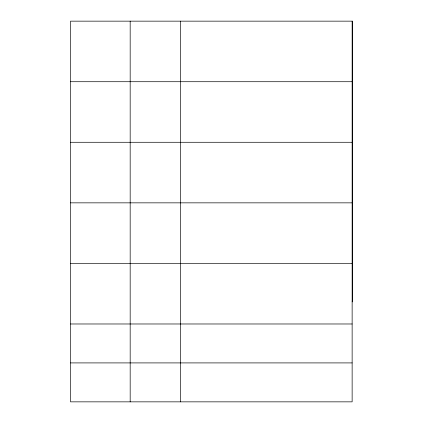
<?xml version="1.0" encoding="UTF-8"?>
<svg xmlns="http://www.w3.org/2000/svg" width="423" height="423" viewBox="0 0 423 423"><rect width="100%" height="100%" fill="white"/><g stroke="black" fill="none" stroke-linecap="round" stroke-linejoin="round"><path stroke-width="0.63" d="M70.525 81.718L352.475 81.718M70.525 142.281L352.475 142.281M70.525 202.85L352.475 202.85M70.525 263.413L352.475 263.413M352.137 301.821L352.475 301.821L352.475 21.15L70.525 21.15L70.525 401.85L352.137 401.85L352.137 21.15M70.525 323.981L352.137 323.981M70.525 362.913L352.137 362.913M180.41 21.15L180.41 401.85M130.173 21.15L130.173 401.85"/></g></svg>
